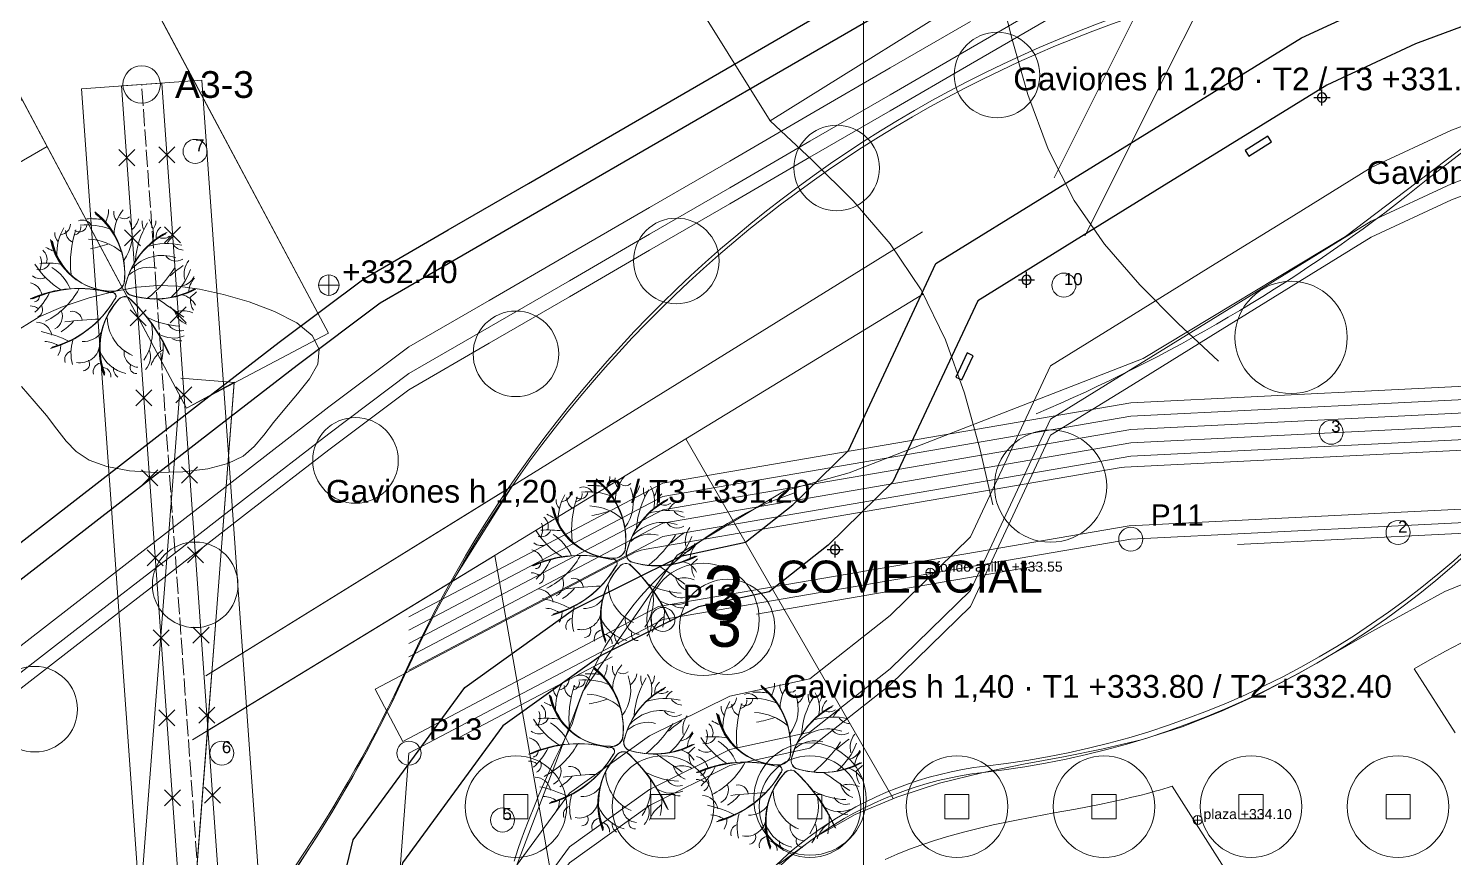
# Model space of a CAD drawing. Header units: metres. Extents: x -1097 to 1588, y -673 to 884.
# Drawn here: x 837.5 to 944.1, y 342.2 to 404.2 of the extents above; entities that cross this region are included whole.
import ezdxf

# ---------------------------------------------------------------- set-up
doc = ezdxf.new("R2010")
doc.units = ezdxf.units.M
doc.linetypes.add('DASHED', pattern=[1.524, 1.27, -0.254])
doc.layers.get('0').update_dxf_attribs({"lineweight": 0, "plot": 0})
for name, color, linetype, lineweight, plot in [('ARBOLES_PROY', 3, 'Continuous', 0, False), ('CORTE-TEXTO', 7, 'Continuous', 0, False), ('CORTES', 1, 'Continuous', 0, False), ('COTAS', 7, 'Continuous', 0, False), ('CRECIDA_Q100', 5, 'Continuous', 0, False), ('CRECIDA_Q2', 150, 'Continuous', 0, False), ('Espacios relajacion', 32, 'Continuous', 0, False), ('EXT. caminos', 252, 'Continuous', 0, False), ('EXTENSIONES', 252, 'Continuous', 0, False), ('HATCHS', 7, 'Continuous', 0, False), ('PERGOLADO', 7, 'Continuous', 0, False), ('PLAZA-DISEÑO', 6, 'Continuous', 0, False), ('Plazas de Arribo', 40, 'Continuous', 0, False), ('PROY-TEXTO', 7, 'Continuous', 0, False), ('REPLANTEO', 1, 'Continuous', 0, False), ('Solado', 7, 'Continuous', 0, False), ('SUDS-HUMEDAL', 5, 'Continuous', 0, False), ('SUDS-JARDIN_LLUVIA', 4, 'Continuous', 0, False), ('SUDS-PASARELA', 30, 'Continuous', 0, False), ('TERRAZAS-GAVIONES', 8, 'Continuous', 0, False), ('TERRENO', 188, 'Continuous', 0, False), ('TEXTO', 7, 'Continuous', 0, False), ('VEGETACION', 85, 'Continuous', 0, False), ('VISTA LEJOS', 7, 'Continuous', 0, False)]:
    doc.layers.add(name, color=color, linetype=linetype, lineweight=lineweight, plot=plot)
doc.styles.add('ARIAL', font='arial.ttf')

# ---------------------------------------------------------------- blocks, each defined once
blk = doc.blocks.new('LUMINARIA')
for points in [[(-0.6, 0), (0.6, 0)], [(0.35, 0), (0.32, 0.14), (0.23, 0.26), (0.11, 0.33), (-0.04, 0.35), (-0.18, 0.3), (-0.28, 0.21), (-0.34, 0.07), (-0.34, -0.07), (-0.28, -0.21), (-0.18, -0.3), (-0.04, -0.35), (0.11, -0.33), (0.23, -0.26), (0.32, -0.14), (0.35, 0)], [(0, -0.6), (0, 0.6)]]:
    blk.add_lwpolyline(points)
blk = doc.blocks.new('BANCO')
blk.add_lwpolyline([(-1, -0.25), (1, -0.25), (1, 0.25), (-1, 0.25), (-1, -0.25)])

msp = doc.modelspace()

# ---------------------------------------------------------------- linework, layer by layer
at = {"layer": ''}
for points in [[(826.26, 357.47), (850.26, 376.06), (856.3, 380.74), (862.63, 385.48), (868.94, 389.14), (874.94, 392.61), (904.94, 409.99), (910.94, 413.47), (928.94, 423.89), (935.23, 427.54), (941.62, 430.35), (947.7, 432.82), (953.7, 435.26), (971.7, 442.57), (977.7, 445.01), (989.7, 449.88), (995.7, 452.32), (1001.69, 454.75)], [(1002.52, 452.72), (996.53, 450.28), (990.53, 447.85), (978.53, 442.97), (972.53, 440.53), (954.53, 433.22), (948.53, 430.79), (942.48, 428.33), (936.23, 425.57), (930.05, 421.99), (912.05, 411.56), (906.05, 408.09), (876.05, 390.71), (870.05, 387.23), (863.85, 383.64), (857.64, 378.99), (851.61, 374.32), (827.61, 355.73)], [(836.29, 304.74), (842, 308.29), (847.47, 312.01), (852.7, 316.17), (856.04, 319.45), (861.82, 343.52), (870.17, 354.92), (878.32, 360.74), (886.33, 364.73), (891.19, 365.79), (894.73, 368.57), (898.88, 372.64), (905.43, 386.61), (914.22, 392.04), (920.22, 395.74), (932.77, 403.49), (939.76, 406.74)], [(947.56, 405.37), (941.3, 403.04), (934.67, 399.96), (922.32, 392.34), (916.32, 388.63), (908.55, 383.83), (902.2, 370.29), (897.37, 365.56), (892.94, 362.07), (887.66, 360.93), (880.38, 357.3), (873.02, 352.04), (865.52, 341.81), (859.66, 317.4), (855.36, 313.17), (849.85, 308.79), (844.18, 304.94), (838.37, 301.32), (832.67, 297.95)]]:
    msp.add_lwpolyline(points, dxfattribs=at)
at = {"layer": 'ARBOLES_PROY'}
for centre, radius in [((910, 400.71), 3.2), ((898, 393.76), 3.2), ((886, 386.81), 3.2), ((932, 381.09), 4.2), ((874, 379.86), 3.2), ((862, 371.89), 3.2), ((914, 369.97), 4.2), ((850, 362.59), 3.2), ((838, 353.29), 3.2), ((896, 346.57), 4.2), ((874, 346), 3.8), ((874, 346), 3.8), ((885, 346), 3.8), ((885, 346), 3.8), ((896, 346), 3.8), ((896, 346), 3.8), ((907, 346), 3.8), ((907, 346), 3.8), ((918, 346), 3.8), ((918, 346), 3.8), ((929, 346), 3.8), ((929, 346), 3.8), ((940, 346), 3.8), ((940, 346), 3.8)]:
    msp.add_circle(centre, radius, dxfattribs=at)
at = {"layer": 'CORTE-TEXTO'}
msp.add_circle((888, 360), 4.2, dxfattribs=at)
at = {"layer": 'CORTES'}
msp.add_lwpolyline([(900, 262), (900, 445)], dxfattribs=at)
at = {"layer": 'COTAS'}
for points in [[(859.24, 385), (860.76, 385)], [(860, 384.24), (860, 385.76)], [(905, 363.16), (905, 363.84)], [(905, 363.16), (905, 363.84)], [(904.66, 363.5), (905.34, 363.5)], [(904.66, 363.5), (905.34, 363.5)], [(924.66, 345), (925.34, 345)], [(924.66, 345), (925.34, 345)], [(925, 344.66), (925, 345.34)], [(925, 344.66), (925, 345.34)]]:
    msp.add_lwpolyline(points, dxfattribs=at)
for centre, radius in [((860, 385), 0.765), ((905, 363.5), 0.338), ((905, 363.5), 0.338), ((925, 345), 0.338), ((925, 345), 0.338)]:
    msp.add_circle(centre, radius, dxfattribs=at)
at = {"layer": 'CRECIDA_Q100'}
msp.add_lwpolyline([(836, 291.78), (842, 295.34), (848, 299.07), (854, 303.15), (860, 307.92), (866, 313.81), (872, 338.8), (878, 347), (884, 351.29), (890, 354.27), (896, 355.57), (902, 360.3), (908, 366.17), (914, 378.97), (920, 382.68), (926, 386.38), (932, 390.09), (938, 393.79), (944, 396.58), (950, 398.81), (956, 401.04), (962, 403.28), (968, 405.51)], dxfattribs=at)
at = {"layer": 'CRECIDA_Q2'}
msp.add_lwpolyline([(836, 357.29), (842, 361.94), (848, 366.59), (854, 371.24), (860, 375.89), (866, 380.38), (872, 383.86), (878, 387.33), (884, 390.81), (890, 394.28), (896, 397.76), (902, 401.24), (908, 404.71)], dxfattribs=at)
at = {"layer": 'Espacios relajacion'}
for points in [[(902.23, 346.62), (886.72, 373.5)], [(882.61, 307.07), (872.43, 364.79)]]:
    msp.add_lwpolyline(points, dxfattribs=at)
msp.add_lwpolyline([(872.43, 364.79), (850.92, 351.67), (849.28, 330.38), (857.15, 330.86), (859.91, 300.99), (859.76, 300.98), (859.83, 300.21), (882.61, 307.07)], close=True, dxfattribs=at)
at = {"layer": 'EXT. caminos'}
msp.add_lwpolyline([(757.71, 348.47), (838.93, 395.36)], dxfattribs=at)
at = {"layer": 'EXTENSIONES', "color": 253}
msp.add_lwpolyline([(893.03, 397.29), (910, 407.88), (883.53, 450.3), (866.56, 439.71)], close=True, dxfattribs=at)
at = {"layer": 'EXTENSIONES'}
for points in [[(866.56, 439.71), (893.03, 397.29), (910, 407.88), (883.53, 450.3)], [(821.12, 428.76), (831.74, 434.35), (859.97, 381.4), (849.35, 375.81)]]:
    msp.add_lwpolyline(points, close=True, dxfattribs=at)
for points in [[(910, 407.88), (911.08, 403.53), (912.31, 399.26), (913.82, 395.16), (915.77, 391.33), (918.04, 388.07), (920.67, 385.03), (923.56, 382.14), (926.56, 379.31)], [(893.03, 397.29), (896.2, 394.33), (899.24, 391.29), (901.99, 388.08), (904.33, 384.64), (906.15, 380.9), (907.57, 376.92), (908.7, 372.79), (909.69, 368.57)], [(893.68, 341.69), (896.44, 343.75), (899.39, 345.41), (902.49, 346.72), (905.7, 347.75), (908.97, 348.56), (911.97, 349.17), (914.96, 349.72), (917.94, 350.32), (920.87, 351.03), (923.86, 351.98), (926.8, 353.13), (929.7, 354.47), (932.59, 355.97), (938.03, 359.09), (943.51, 362.1), (949.05, 364.35)]]:
    msp.add_lwpolyline(points, dxfattribs=at)
at = {"layer": 'HATCHS', "color": 251}
for points in [[(838.14, 422.35), (827.27, 417.22), (849.35, 375.81), (859.97, 381.4)], [(852.92, 377.7), (849.35, 375.81), (848.84, 376.77), (845.2, 329.82), (849.18, 330.37), (849.29, 330.49)], [(869.25, 362.85), (873.71, 369.96), (851.24, 356.05), (850.9, 351.66)]]:
    msp.add_lwpolyline(points, close=True, dxfattribs=at)
at = {"layer": 'HATCHS'}
for points in [[(914.26, 393.01), (927.67, 419.81)], [(916.57, 388.69), (931.25, 418.02)], [(850.8, 355.78), (904.43, 388.98)], [(849.81, 351), (904.5, 384.34)], [(848.84, 376.78), (849.35, 375.81), (852.93, 377.73), (849.28, 330.38), (845.2, 329.82), (848.84, 376.78)], [(848.93, 378.04), (852.97, 377.72)]]:
    msp.add_lwpolyline(points, dxfattribs=at)
at = {"layer": 'PERGOLADO'}
for points in [[(936.08, 388.63), (948.15, 397.78)], [(920.94, 379.5), (936.08, 388.63)], [(898.93, 370.97), (920.94, 379.5)], [(894.1, 369.62), (898.93, 370.97)], [(886.06, 364.8), (894.1, 369.62)], [(879.01, 354.62), (886.06, 364.8)], [(873.22, 339.4), (879.01, 354.62)]]:
    msp.add_lwpolyline(points, dxfattribs=at)
at = {"layer": 'PLAZA-DISEÑO'}
for points in [[(866, 360.2), (885, 370.2), (920, 376.2), (960, 378.2), (992, 370.2)], [(866, 360.2), (885, 370.2), (920, 376.2), (960, 378.2), (992, 370.2)], [(866, 359.2), (885, 369.2), (920, 375.2), (960, 377.2), (992, 369.2)], [(866, 359.2), (885, 369.2), (920, 375.2), (960, 377.2), (992, 369.2)], [(866, 358.2), (885, 368.2), (920, 374.2), (960, 376.2), (992, 368.2)], [(866, 358.2), (885, 368.2), (920, 374.2), (960, 376.2), (992, 368.2)], [(866, 357.2), (885, 367.2), (920, 373.2), (960, 375.2), (992, 367.2)], [(866, 357.2), (885, 367.2), (920, 373.2), (960, 375.2), (992, 367.2)], [(866, 356.2), (885, 366.2), (920, 372.2), (960, 374.2), (992, 366.2)], [(866, 356.2), (885, 366.2), (920, 372.2), (960, 374.2), (992, 366.2)], [(928, 365.6), (952, 366.8)], [(928, 365.6), (952, 366.8)], [(892, 360.4), (913, 364)], [(892, 360.4), (913, 364)], [(869.8, 351.2), (881.2, 357.2)], [(869.8, 351.2), (881.2, 357.2)]]:
    msp.add_lwpolyline(points, dxfattribs=at)
for points in [[(862, 297), (905, 313), (922, 322), (933, 333), (950, 338), (970, 336), (985, 330), (995, 342), (992, 360), (960, 368), (920, 366), (885, 360), (866, 350)], [(862, 297), (905, 313), (922, 322), (933, 333), (950, 338), (970, 336), (985, 330), (995, 342), (992, 360), (960, 368), (920, 366), (885, 360), (866, 350)], [(873.1, 345.1), (874.9, 345.1), (874.9, 346.9), (873.1, 346.9)], [(873.1, 345.1), (874.9, 345.1), (874.9, 346.9), (873.1, 346.9)], [(884.1, 345.1), (885.9, 345.1), (885.9, 346.9), (884.1, 346.9)], [(884.1, 345.1), (885.9, 345.1), (885.9, 346.9), (884.1, 346.9)], [(895.1, 345.1), (896.9, 345.1), (896.9, 346.9), (895.1, 346.9)], [(895.1, 345.1), (896.9, 345.1), (896.9, 346.9), (895.1, 346.9)], [(906.1, 345.1), (907.9, 345.1), (907.9, 346.9), (906.1, 346.9)], [(906.1, 345.1), (907.9, 345.1), (907.9, 346.9), (906.1, 346.9)], [(917.1, 345.1), (918.9, 345.1), (918.9, 346.9), (917.1, 346.9)], [(917.1, 345.1), (918.9, 345.1), (918.9, 346.9), (917.1, 346.9)], [(928.1, 345.1), (929.9, 345.1), (929.9, 346.9), (928.1, 346.9)], [(928.1, 345.1), (929.9, 345.1), (929.9, 346.9), (928.1, 346.9)], [(939.1, 345.1), (940.9, 345.1), (940.9, 346.9), (939.1, 346.9)], [(939.1, 345.1), (940.9, 345.1), (940.9, 346.9), (939.1, 346.9)]]:
    msp.add_lwpolyline(points, close=True, dxfattribs=at)
for centre in [(850, 395), (850, 395), (915, 385), (915, 385), (935, 374), (935, 374), (940, 366.5), (940, 366.5), (852, 350), (852, 350), (873, 345), (873, 345)]:
    msp.add_circle(centre, 0.9, dxfattribs=at)
at = {"layer": 'Plazas de Arribo'}
for points in [[(944.27, 351.52), (941.21, 356.31), (942.39, 356.98), (943.56, 357.62), (944.71, 358.22)], [(901.64, 342.04), (902.53, 342.44), (903.44, 342.81), (904.37, 343.15), (905.32, 343.47), (906.39, 343.79), (907.48, 344.09), (908.58, 344.37), (909.71, 344.63), (911.2, 344.94), (912.73, 345.24), (914.28, 345.53), (915.87, 345.82), (916.77, 345.99), (917.67, 346.17), (918.59, 346.36), (919.51, 346.57), (920.09, 346.7), (920.67, 346.84), (921.25, 346.99), (921.84, 347.15), (922.16, 347.24), (922.47, 347.33), (922.79, 347.42), (923.1, 347.52), (926.47, 342.24), (929.83, 336.96)]]:
    msp.add_lwpolyline(points, dxfattribs=at)
at = {"layer": 'PROY-TEXTO'}
msp.add_circle((888, 360), 4.2, dxfattribs=at)
at = {"layer": 'REPLANTEO', "linetype": 'DASHED'}
for points in [[(900, 262), (900, 445)], [(855, 290), (851, 330), (846, 400)]]:
    msp.add_lwpolyline(points, dxfattribs=at)
at = {"layer": 'REPLANTEO'}
for points in [[(844.29, 393.93), (845.49, 395.13)], [(844.29, 395.13), (845.49, 393.93)], [(847.28, 394.14), (848.48, 395.34)], [(847.28, 395.34), (848.48, 394.14)], [(847.71, 388.16), (848.91, 389.36)], [(847.71, 389.36), (848.91, 388.16)], [(844.71, 387.94), (845.91, 389.14)], [(844.71, 389.14), (845.91, 387.94)], [(845.14, 381.96), (846.34, 383.16)], [(845.14, 383.16), (846.34, 381.96)], [(848.13, 382.17), (849.33, 383.37)], [(848.13, 383.37), (849.33, 382.17)], [(845.57, 375.97), (846.77, 377.17)], [(845.57, 377.17), (846.77, 375.97)], [(848.56, 376.19), (849.76, 377.39)], [(848.56, 377.39), (849.76, 376.19)], [(846, 369.99), (847.2, 371.19)], [(846, 371.19), (847.2, 369.99)], [(848.99, 370.2), (850.19, 371.4)], [(848.99, 371.4), (850.19, 370.2)], [(862, 297), (905, 313), (922, 322), (933, 333), (950, 338), (970, 336), (985, 330), (995, 342), (992, 360), (960, 368), (920, 366), (885, 360), (866, 350), (862, 297)], [(846.42, 364.01), (847.62, 365.21)], [(846.42, 365.21), (847.62, 364.01)], [(849.42, 364.22), (850.62, 365.42)], [(849.42, 365.42), (850.62, 364.22)], [(849.84, 358.23), (851.04, 359.43)], [(849.84, 359.43), (851.04, 358.23)], [(846.85, 358.02), (848.05, 359.22)], [(846.85, 359.22), (848.05, 358.02)], [(847.28, 352.04), (848.48, 353.24)], [(847.28, 353.24), (848.48, 352.04)], [(850.27, 352.25), (851.47, 353.45)], [(850.27, 353.45), (851.47, 352.25)], [(847.71, 346.05), (848.91, 347.25)], [(847.71, 347.25), (848.91, 346.05)], [(850.7, 346.26), (851.9, 347.46)], [(850.7, 347.46), (851.9, 346.26)]]:
    msp.add_lwpolyline(points, dxfattribs=at)
for centre, radius in [((846, 400), 1.4), ((920, 366), 0.9), ((885, 360), 0.9), ((866, 350), 0.9)]:
    msp.add_circle(centre, radius, dxfattribs=at)
at = {"layer": 'Solado'}
msp.add_lwpolyline([(838.93, 395.36), (837.05, 398.89), (756.14, 352.17), (757.71, 348.47)], close=True, dxfattribs=at)
at = {"layer": 'SUDS-HUMEDAL'}
msp.add_lwpolyline([(837, 377.42), (837.95, 376.31), (838.87, 375.24), (839.66, 374.24), (840.36, 373.34), (841.1, 372.56), (842.07, 371.92), (843.4, 371.44), (845.1, 371.12), (847.06, 370.99), (849.08, 371.03), (850.94, 371.26), (852.46, 371.66), (853.6, 372.22), (854.43, 372.93), (855.13, 373.78), (855.86, 374.73), (856.72, 375.76), (857.67, 376.86), (858.57, 377.98), (858.57, 377.98), (859.19, 379.1), (859.29, 380.2), (858.76, 381.23), (857.6, 382.19), (855.95, 383.03), (854.05, 383.74), (852.12, 384.3), (850.33, 384.7), (848.71, 384.93), (847.2, 384.97), (845.64, 384.84), (843.94, 384.53), (842.07, 384.04), (840.13, 383.4), (838.32, 382.62), (836.89, 381.72)], dxfattribs=at)
at = {"layer": 'SUDS-JARDIN_LLUVIA'}
for points in [[(846.52, 329.62), (841.51, 399.68), (850.49, 400.32), (855.48, 330.38), (859.48, 290.45), (850.52, 289.55), (846.52, 329.62)], [(846.52, 329.62), (841.51, 399.68), (850.49, 400.32), (855.48, 330.38), (859.48, 290.45), (850.52, 289.55), (846.52, 329.62)], [(882.93, 365.02), (883.14, 365.11), (883.36, 365.19), (883.59, 365.24), (919.28, 371.35), (919.54, 371.38), (960.21, 373.42), (960.42, 373.42), (960.64, 373.4), (960.85, 373.35), (993.31, 365.24), (992.24, 360.97), (960.1, 369.01), (919.89, 367), (884.67, 360.96), (865.53, 350.88), (863.48, 354.78), (882.93, 365.02)], [(882.93, 365.02), (883.14, 365.11), (883.36, 365.19), (883.59, 365.24), (919.28, 371.35), (919.54, 371.38), (960.21, 373.42), (960.42, 373.42), (960.64, 373.4), (960.85, 373.35), (993.31, 365.24), (992.24, 360.97), (960.1, 369.01), (919.89, 367), (884.67, 360.96), (865.53, 350.88), (863.48, 354.78), (882.93, 365.02)]]:
    msp.add_lwpolyline(points, close=True, dxfattribs=at)
at = {"layer": 'SUDS-PASARELA'}
msp.add_lwpolyline([(849.51, 329.87), (844.5, 399.89), (847.5, 400.11), (852.49, 330.13), (856.49, 290.15), (853.51, 289.85), (849.51, 329.87)], close=True, dxfattribs=at)
at = {"layer": 'TERRAZAS-GAVIONES'}
for points in [[(836, 355.29), (842, 359.94), (848, 364.59), (854, 369.24), (860, 373.89), (866, 378.38), (872, 381.86), (878, 385.33), (884, 388.81), (890, 392.28), (896, 395.76), (902, 399.24), (908, 402.71), (914, 406.19)], [(836, 355.29), (842, 359.94), (848, 364.59), (854, 369.24), (860, 373.89), (866, 378.38), (872, 381.86), (878, 385.33), (884, 388.81), (890, 392.28), (896, 395.76), (902, 399.24), (908, 402.71), (914, 406.19)], [(914, 406.19), (908, 402.71), (902, 399.24), (896, 395.76), (890, 392.28), (884, 388.81), (878, 385.33), (872, 381.86), (866, 378.38), (860, 373.89), (854, 369.24), (848, 364.59), (842, 359.94), (836, 355.29)], [(836, 355.29), (842, 359.94), (848, 364.59), (854, 369.24), (860, 373.89), (866, 378.38), (872, 381.86), (878, 385.33), (884, 388.81), (890, 392.28), (896, 395.76), (902, 399.24), (908, 402.71), (914, 406.19)], [(836, 354.09), (842, 358.74), (848, 363.39), (854, 368.04), (860, 372.69), (866, 377.18), (872, 380.66), (878, 384.13), (884, 387.61), (890, 391.08), (896, 394.56), (902, 398.04), (908, 401.51), (914, 404.99)], [(836, 357.29), (842, 361.94), (848, 366.59), (854, 371.24), (860, 375.89), (866, 380.38), (872, 383.86), (878, 387.33), (884, 390.81), (890, 394.28), (896, 397.76), (902, 401.24), (908, 404.71)], [(836, 287.78), (842, 291.34), (848, 295.07), (854, 299.15), (860, 303.92), (866, 309.81), (872, 334.8), (878, 343), (884, 347.29), (890, 350.27), (896, 351.57), (902, 356.3), (908, 362.17), (914, 374.97), (920, 378.68), (926, 382.38), (932, 386.09), (938, 389.79), (944, 392.58), (950, 394.81)], [(836, 287.78), (842, 291.34), (848, 295.07), (854, 299.15), (860, 303.92), (866, 309.81), (872, 334.8), (878, 343), (884, 347.29), (890, 350.27), (896, 351.57), (902, 356.3), (908, 362.17), (914, 374.97), (920, 378.68), (926, 382.38), (932, 386.09), (938, 389.79), (944, 392.58), (950, 394.81)], [(950, 394.81), (944, 392.58), (938, 389.79), (932, 386.09), (926, 382.38), (920, 378.68), (914, 374.97), (908, 362.17), (902, 356.3), (896, 351.57), (890, 350.27), (884, 347.29), (878, 343), (872, 334.8), (866, 309.81), (860, 303.92), (854, 299.15), (848, 295.07), (842, 291.34), (836, 287.78)], [(836, 287.78), (842, 291.34), (848, 295.07), (854, 299.15), (860, 303.92), (866, 309.81), (872, 334.8), (878, 343), (884, 347.29), (890, 350.27), (896, 351.57), (902, 356.3), (908, 362.17), (914, 374.97), (920, 378.68), (926, 382.38), (932, 386.09), (938, 389.79), (944, 392.58), (950, 394.81)], [(836, 286.58), (842, 290.14), (848, 293.87), (854, 297.95), (860, 302.72), (866, 308.61), (872, 333.6), (878, 341.8), (884, 346.09), (890, 349.07), (896, 350.37), (902, 355.1), (908, 360.97), (914, 373.77), (920, 377.48), (926, 381.18), (932, 384.89), (938, 388.59), (944, 391.38), (950, 393.61)]]:
    msp.add_lwpolyline(points, dxfattribs=at)
at = {"layer": 'TERRENO'}
for points in [[(819.42, 306.08, 0.154146), (865.2, 354.78, -0.264746), (939.19, 409.4, 0.126184), (1009.14, 440.83, 0.023351), (1019.7, 446.19, -0.201499), (1077.44, 445.72, 0.274025), (1160, 467.77, -0.097633), (1218.3, 522.43, -0.025758), (1250.44, 542.74, -0.121791), (1294.23, 555.82, 0.223923), (1324.52, 579.81, -0.189715), (1348.57, 596.17, 0.18602), (1376.09, 613.18, -0.224698), (1469.12, 654.69, 0.185508), (1499.57, 666.61, -0.210652), (1535.21, 677.62)], [(1382.23, 608.66, -0.123504), (1354.26, 590.57, 0.131502), (1323.12, 568.14, -0.188932), (1285.87, 542.04, 0.140743), (1182.73, 483.93, -0.023934), (1147.6, 451.62, -0.172337), (1062.84, 434.74, 0.171156), (940.6, 391.64, -0.066047), (912.92, 375.38, -0.066047)], [(887.75, 333.51, -0.255092), (908.97, 348.56, 0.197037), (951.62, 371.79, -0.138451)], [(894.84, 369.46, 0.24671), (878.2, 352.18), (877.91, 351.59), (877.33, 350.41), (876.95, 349.61), (876.39, 348.41), (876.08, 347.72), (875.72, 346.89), (875.43, 346.18), (874.91, 344.88), (874.65, 344.2), (874.37, 343.45), (874.18, 342.88), (873.88, 341.93)]]:
    msp.add_lwpolyline(points, format="xyb", dxfattribs=at)
at = {"layer": 'TEXTO'}
msp.add_circle((889.81, 359.44), 3.56, dxfattribs=at)
at = {"layer": 'VEGETACION'}
for centre, radius, start, end in [((838.88, 385.88), 5.86, -7.0126, 51.7609), ((838.93, 385.87), 5.8, -7.0126, 51.7609), ((838.99, 385.85), 5.74, -7.0126, 51.7609), ((839.05, 385.84), 5.69, -7.0126, 51.7609), ((841.66, 390.65), 1.87, -30.3109, -0.1369), ((844.75, 390.39), 0.839, 169.6778, -136.2887), ((846.93, 388.72), 3, 140.203, 178.1947), ((843.5, 387.36), 3.84, 149.9473, -176.8254), ((839.81, 389.63), 0.878, -80.5732, -5.4598), ((841.34, 389.52), 0.548, -126.8376, -2.2225), ((840.89, 389.31), 0.561, -77.8599, 7.8919), ((841.56, 389.09), 0.775, 26.989, 112.3536), ((841.88, 384.76), 4.75, 68.3223, 95.6759), ((842.18, 383.4), 6.57, 82.3394, 92.5468), ((844.7, 390.54), 0.58, -125.0679, -46.7585), ((842.16, 388.72), 3.13, -37.04, 20.2784), ((844.4, 390.22), 1.38, -52.2138, -10.7459), ((851.77, 386.37), 6.26, 148.3668, 175.7309), ((847.39, 389.68), 1.35, 174.4694, -156.1224), ((844.7, 388.77), 2.18, -14.1206, 31.5271), ((846.03, 389.82), 1.04, -37.8757, -0.6938), ((848.02, 388.62), 0.93, 129.1335, -169.7906), ((843.83, 389.27), 4.73, -169.3991, -90.6111), ((843.84, 389.22), 4.68, -169.3991, -90.6111), ((843.85, 389.17), 4.64, -169.3991, -90.6111), ((843.85, 389.12), 4.59, -169.3991, -90.6111), ((840.36, 388.86), 0.855, 175.5863, -134.2924), ((841.25, 389.06), 0.939, 178.8709, -119.6274), ((848.53, 386.63), 7.86, 161.4244, -173.9045), ((841.84, 384.36), 4.09, 49.1819, 87.2866), ((839.99, 398.84), 11.33, -78.8812, -71.6233), ((850.54, 383.63), 5.91, 117.2325, 165.0827), ((850.48, 383.64), 5.85, 117.2325, 165.0827), ((850.66, 383.61), 6.03, 117.2325, 165.0827), ((850.6, 383.62), 5.97, 117.2325, 165.0827), ((847.9, 383.11), 5, 77.262, 107.3482), ((847.61, 389.31), 0.81, -119.4079, -53.7772), ((849.03, 387.64), 1.21, 122.4262, 158.3906), ((837.25, 386.69), 1.25, -25.4563, 21.2377), ((837.99, 386.91), 0.931, -14.6065, 49.1598), ((836.33, 382.31), 6.05, 60.2465, 65.6779), ((847.54, 384.1), 3.12, 70.8016, 137.4059), ((848.57, 387.71), 0.922, -146.5166, -56.5593), ((849.23, 388.74), 1.13, -141.3142, -95.8118), ((843.13, 389.77), 6.03, -148.0271, -121.8354), ((838.35, 386.96), 0.827, -103.4701, -23.891), ((838.95, 379.3), 7.35, 81.8669, 94.4128), ((837.39, 383.28), 3.58, 23.3346, 57.9119), ((846.55, 384.15), 2.19, 74.3184, 131.5501), ((840.47, 391.38), 9.48, -50.9616, -32.7007), ((857.57, 374.8), 14.41, 125.9438, 130.9474), ((844.88, 387.99), 5.12, -49.014, -20.954), ((850.87, 385.82), 1.69, 143.1596, -166.5877), ((837.41, 384.05), 1.15, 14.1637, 76.1762), ((838.4, 386.36), 0.88, -130.2988, -61.7859), ((843.83, 385.45), 0.907, -93.1322, -17.9739), ((843.84, 385.44), 0.898, -93.1322, -17.9739), ((843.85, 385.43), 0.889, -93.1322, -17.9739), ((843.85, 385.42), 0.88, -93.1322, -17.9739), ((845.43, 384.85), 0.667, 153.4198, -121.2712), ((845.42, 384.85), 0.66, 153.4198, -121.2712), ((845.45, 384.86), 0.681, 153.4198, -121.2712), ((845.44, 384.86), 0.674, 153.4198, -121.2712), ((848.87, 386.07), 1.13, -79.471, -22.6738), ((851.34, 384.34), 1.83, 139.4516, 176.9574), ((841.3, 375.87), 8.88, 74.7272, 114.2407), ((841.33, 375.95), 8.79, 74.7272, 114.2407), ((841.36, 376.04), 8.7, 74.7272, 114.2407), ((841.39, 376.13), 8.61, 74.7272, 114.2407), ((837.96, 384.15), 0.39, -87.4794, 11.746), ((834.82, 386.51), 4.76, -47.9098, -25.8136), ((836.16, 387.53), 5.87, -63.0744, -28.8672), ((837.11, 387.94), 7.95, -74.8679, -30.4024), ((837.18, 387.9), 7.87, -74.8679, -30.4024), ((837.26, 387.87), 7.79, -74.8679, -30.4024), ((837.33, 387.83), 7.71, -74.8679, -30.4024), ((848.34, 380.21), 5.51, 138.4124, -158.9788), ((848.3, 380.25), 5.45, 138.4124, -158.9788), ((848.26, 380.29), 5.4, 138.4124, -158.9788), ((848.23, 380.33), 5.34, 138.4124, -158.9788), ((843.77, 384.15), 0.308, -49.8029, 114.2093), ((843.76, 384.15), 0.311, -49.8029, 114.2093), ((843.78, 384.16), 0.305, -49.8029, 114.2093), ((843.79, 384.16), 0.302, -49.8029, 114.2093), ((844.74, 383.5), 0.634, 64.1571, 144.9717), ((844.74, 383.49), 0.64, 64.1571, 144.9717), ((844.74, 383.52), 0.621, 64.1571, 144.9717), ((844.74, 383.51), 0.627, 64.1571, 144.9717), ((836.54, 374.87), 12.51, 23.8645, 47.4059), ((836.46, 374.77), 12.64, 23.8645, 47.4059), ((836.38, 374.67), 12.77, 23.8645, 47.4059), ((836.29, 374.58), 12.9, 23.8645, 47.4059), ((847.01, 390.18), 6.2, -108.1317, -62.2585), ((847.03, 390.23), 6.26, -108.1317, -62.2585), ((847.06, 390.29), 6.33, -108.1317, -62.2585), ((847.08, 390.35), 6.39, -108.1317, -62.2585), ((812.83, 332.86), 61.59, 53.8701, 56.0677), ((848.68, 382.81), 1.51, 26.9787, 76.13), ((857.14, 376.31), 10.79, 130.7293, 134.4144), ((850.96, 383.86), 1.31, 175.4194, -146.0112), ((837.66, 382.45), 0.997, 52.2518, 90.5793), ((837.98, 383.17), 0.61, -65.7095, 27.1401), ((839, 382.66), 1.07, -61.5198, 22.9503), ((840.78, 382.26), 0.78, 6.6356, 100.1339), ((849.8, 383.39), 1.37, -169.0993, -108.5458), ((849.09, 381.3), 1.78, 65.2459, 104.8545), ((838.09, 381.02), 1.22, 10.8837, 88.4892), ((838.01, 384.74), 3.78, -58.5365, -40.244), ((843.82, 353.89), 28.58, 91.8959, 97.1824), ((846.57, 382.63), 3.15, -178.6401, -113.41), ((843.08, 381.47), 3.72, -34.2307, 10.3731), ((849.08, 387.6), 5.67, -117.2715, -92.2861), ((848.87, 382.63), 1.05, -148.9222, -74.8688), ((836.77, 373.3), 8.4, 63.1155, 78.2042), ((838.74, 379.05), 1.74, 55.0521, 89.7129), ((843.91, 379.92), 3.2, 162.2918, -164.5827), ((841.4, 380.66), 1.47, -101.2643, -1.1503), ((841.64, 382.43), 1.65, -93.0608, -33.7955), ((848.37, 383.13), 2.09, -122.2591, -66.9897), ((841.65, 380.55), 5.97, -11.3278, 2.7521), ((848.88, 381.91), 1.08, -121.9118, -83.5178), ((838.64, 380.47), 1.31, -33.6652, 0.2761), ((840.9, 379.43), 0.66, 109.7766, -161.1616), ((845.51, 381.16), 2.86, -157.3326, -104.242), ((845.8, 379.97), 1.12, 172.8016, -94.3436), ((845.24, 379.65), 1.42, -42.0554, 18.6273), ((848.92, 378.23), 2.35, 124.7312, 160.552), ((841.59, 379.11), 0.513, -86.0663, 31.7343), ((843.05, 378.51), 0.675, 102.0332, -164.9929), ((843.01, 378.16), 0.696, -2.8136, 89.859), ((844.71, 378.78), 0.818, 174.9157, -126.473), ((845.59, 378.84), 0.456, 157.6352, -83.3031), ((879.67, 363.44), 6.57, 82.3394, 92.5468), ((876.37, 365.92), 5.86, -7.0126, 51.7609), ((876.43, 365.91), 5.8, -7.0126, 51.7609), ((876.48, 365.89), 5.74, -7.0126, 51.7609), ((876.54, 365.88), 5.69, -7.0126, 51.7609), ((879.15, 370.69), 1.87, -30.3109, -0.1369), ((882.25, 370.43), 0.839, 169.6778, -136.2887), ((884.42, 368.76), 3, 140.203, 178.1947), ((882.19, 370.58), 0.58, -125.0679, -46.7585), ((881.89, 370.26), 1.38, -52.2138, -10.7459), ((877.86, 368.9), 0.855, 175.5863, -134.2924), ((880.99, 367.4), 3.84, 149.9473, -176.8254), ((877.3, 369.67), 0.878, -80.5732, -5.4598), ((878.75, 369.1), 0.939, 178.8709, -119.6274), ((886.03, 366.67), 7.86, 161.4244, -173.9045), ((878.83, 369.56), 0.548, -126.8376, -2.2225), ((878.39, 369.35), 0.561, -77.8599, 7.8919), ((879.05, 369.13), 0.775, 26.989, 112.3536), ((879.38, 364.8), 4.75, 68.3223, 95.6759), ((879.65, 368.76), 3.13, -37.04, 20.2784), ((888.1, 363.66), 5.97, 117.2325, 165.0827), ((888.04, 363.67), 5.91, 117.2325, 165.0827), ((888.16, 363.66), 6.03, 117.2325, 165.0827), ((889.27, 366.41), 6.26, 148.3668, 175.7309), ((884.89, 369.72), 1.35, 174.4694, -156.1224), ((882.2, 368.82), 2.18, -14.1206, 31.5271), ((883.52, 369.86), 1.04, -37.8757, -0.6938), ((885.51, 368.66), 0.93, 129.1335, -169.7906), ((873.82, 362.35), 6.05, 60.2465, 65.6779), ((881.33, 369.31), 4.73, -169.3991, -90.6111), ((881.33, 369.26), 4.68, -169.3991, -90.6111), ((881.34, 369.21), 4.64, -169.3991, -90.6111), ((881.35, 369.17), 4.59, -169.3991, -90.6111), ((879.33, 364.4), 4.09, 49.1819, 87.2866), ((877.49, 378.88), 11.33, -78.8812, -71.6233), ((887.98, 363.68), 5.85, 117.2325, 165.0827), ((885.4, 363.15), 5, 77.262, 107.3482), ((885.11, 369.35), 0.81, -119.4079, -53.7772), ((886.52, 367.68), 1.21, 122.4262, 158.3906), ((886.72, 368.78), 1.13, -141.3142, -95.8118), ((874.75, 366.74), 1.25, -25.4563, 21.2377), ((875.49, 366.95), 0.931, -14.6065, 49.1598), ((885.03, 364.14), 3.12, 70.8016, 137.4059), ((886.06, 367.75), 0.922, -146.5166, -56.5593), ((888.36, 365.86), 1.69, 143.1596, -166.5877), ((875.9, 366.4), 0.88, -130.2988, -61.7859), ((880.63, 369.81), 6.03, -148.0271, -121.8354), ((875.85, 367), 0.827, -103.4701, -23.891), ((876.44, 359.34), 7.35, 81.8669, 94.4128), ((874.88, 363.32), 3.58, 23.3346, 57.9119), ((884.04, 364.19), 2.19, 74.3184, 131.5501), ((877.97, 371.43), 9.48, -50.9616, -32.7007), ((895.07, 354.84), 14.41, 125.9438, 130.9474), ((882.37, 368.03), 5.12, -49.014, -20.954), ((878.79, 355.91), 8.88, 74.7272, 114.2407), ((874.91, 364.09), 1.15, 14.1637, 76.1762), ((878.82, 356), 8.79, 74.7272, 114.2407), ((878.86, 356.08), 8.7, 74.7272, 114.2407), ((878.89, 356.17), 8.61, 74.7272, 114.2407), ((873.66, 367.57), 5.87, -63.0744, -28.8672), ((881.33, 365.49), 0.907, -93.1322, -17.9739), ((881.33, 365.48), 0.898, -93.1322, -17.9739), ((881.34, 365.47), 0.889, -93.1322, -17.9739), ((881.35, 365.46), 0.88, -93.1322, -17.9739), ((882.94, 364.9), 0.681, 153.4198, -121.2712), ((882.94, 364.9), 0.674, 153.4198, -121.2712), ((882.92, 364.89), 0.66, 153.4198, -121.2712), ((882.93, 364.89), 0.667, 153.4198, -121.2712), ((884.5, 370.22), 6.2, -108.1317, -62.2585), ((884.53, 370.28), 6.26, -108.1317, -62.2585), ((884.55, 370.33), 6.33, -108.1317, -62.2585), ((884.58, 370.39), 6.39, -108.1317, -62.2585), ((886.36, 366.11), 1.13, -79.471, -22.6738), ((888.84, 364.38), 1.83, 139.4516, 176.9574), ((875.46, 364.19), 0.39, -87.4794, 11.746), ((872.32, 366.55), 4.76, -47.9098, -25.8136), ((874.6, 367.98), 7.95, -74.8679, -30.4024), ((874.68, 367.94), 7.87, -74.8679, -30.4024), ((874.75, 367.91), 7.79, -74.8679, -30.4024), ((874.83, 367.87), 7.71, -74.8679, -30.4024), ((885.84, 360.25), 5.51, 138.4124, -158.9788), ((885.8, 360.29), 5.45, 138.4124, -158.9788), ((885.76, 360.33), 5.4, 138.4124, -158.9788), ((885.72, 360.37), 5.34, 138.4124, -158.9788), ((881.26, 364.19), 0.311, -49.8029, 114.2093), ((881.27, 364.2), 0.308, -49.8029, 114.2093), ((881.27, 364.2), 0.305, -49.8029, 114.2093), ((881.28, 364.2), 0.302, -49.8029, 114.2093), ((882.23, 363.56), 0.621, 64.1571, 144.9717), ((882.23, 363.55), 0.627, 64.1571, 144.9717), ((882.24, 363.55), 0.634, 64.1571, 144.9717), ((882.24, 363.54), 0.64, 64.1571, 144.9717), ((874.04, 354.91), 12.51, 23.8645, 47.4059), ((873.95, 354.81), 12.64, 23.8645, 47.4059), ((873.87, 354.72), 12.77, 23.8645, 47.4059), ((873.79, 354.62), 12.9, 23.8645, 47.4059), ((850.33, 312.9), 61.59, 53.8701, 56.0677), ((886.17, 362.85), 1.51, 26.9787, 76.13), ((894.63, 356.35), 10.79, 130.7293, 134.4144), ((888.46, 363.9), 1.31, 175.4194, -146.0112), ((875.16, 362.49), 0.997, 52.2518, 90.5793), ((875.48, 363.21), 0.61, -65.7095, 27.1401), ((876.5, 362.7), 1.07, -61.5198, 22.9503), ((881.31, 333.93), 28.58, 91.8959, 97.1824), ((878.28, 362.3), 0.78, 6.6356, 100.1339), ((884.06, 362.67), 3.15, -178.6401, -113.41), ((886.58, 367.64), 5.67, -117.2715, -92.2861), ((887.3, 363.43), 1.37, -169.0993, -108.5458), ((886.59, 361.34), 1.78, 65.2459, 104.8545), ((875.59, 361.06), 1.22, 10.8837, 88.4892), ((874.27, 353.34), 8.4, 63.1155, 78.2042), ((875.51, 364.78), 3.78, -58.5365, -40.244), ((879.14, 362.47), 1.65, -93.0608, -33.7955), ((880.57, 361.51), 3.72, -34.2307, 10.3731), ((886.37, 362.67), 1.05, -148.9222, -74.8688), ((876.23, 359.09), 1.74, 55.0521, 89.7129), ((876.14, 360.51), 1.31, -33.6652, 0.2761), ((881.41, 359.96), 3.2, 162.2918, -164.5827), ((878.9, 360.7), 1.47, -101.2643, -1.1503), ((885.86, 363.17), 2.09, -122.2591, -66.9897), ((879.14, 360.59), 5.97, -11.3278, 2.7521), ((886.37, 361.95), 1.08, -121.9118, -83.5178), ((878.4, 359.47), 0.66, 109.7766, -161.1616), ((879.09, 359.15), 0.513, -86.0663, 31.7343), ((883, 361.2), 2.86, -157.3326, -104.242), ((883.3, 360.01), 1.12, 172.8016, -94.3436), ((882.74, 359.69), 1.42, -42.0554, 18.6273), ((886.41, 358.27), 2.35, 124.7312, 160.552), ((880.54, 358.55), 0.675, 102.0332, -164.9929), ((880.51, 358.2), 0.696, -2.8136, 89.859), ((882.2, 358.82), 0.818, 174.9157, -126.473), ((883.09, 358.88), 0.456, 157.6352, -83.3031), ((876.18, 351.85), 5.86, -7.0126, 51.7609), ((876.24, 351.83), 5.8, -7.0126, 51.7609), ((876.29, 351.82), 5.74, -7.0126, 51.7609), ((876.35, 351.8), 5.69, -7.0126, 51.7609), ((878.96, 356.61), 1.87, -30.3109, -0.1369), ((882.06, 356.35), 0.839, 169.6778, -136.2887), ((884.23, 354.69), 3, 140.203, 178.1947), ((880.8, 353.33), 3.84, 149.9473, -176.8254), ((877.11, 355.6), 0.878, -80.5732, -5.4598), ((878.56, 355.03), 0.939, 178.8709, -119.6274), ((885.83, 352.59), 7.86, 161.4244, -173.9045), ((878.64, 355.48), 0.548, -126.8376, -2.2225), ((878.19, 355.28), 0.561, -77.8599, 7.8919), ((878.86, 355.06), 0.775, 26.989, 112.3536), ((879.18, 350.73), 4.75, 68.3223, 95.6759), ((879.48, 349.37), 6.57, 82.3394, 92.5468), ((882, 356.51), 0.58, -125.0679, -46.7585), ((879.46, 354.69), 3.13, -37.04, 20.2784), ((881.7, 356.19), 1.38, -52.2138, -10.7459), ((889.08, 352.34), 6.26, 148.3668, 175.7309), ((884.69, 355.64), 1.35, 174.4694, -156.1224), ((882, 354.74), 2.18, -14.1206, 31.5271), ((883.33, 355.79), 1.04, -37.8757, -0.6938), ((885.32, 354.58), 0.93, 129.1335, -169.7906), ((888.71, 350.47), 5.86, -7.0126, 51.7609), ((891.49, 355.24), 1.87, -30.3109, -0.1369), ((894.59, 354.98), 0.839, 169.6778, -136.2887), ((896.76, 353.31), 3, 140.203, 178.1947), ((881.14, 355.24), 4.73, -169.3991, -90.6111), ((881.14, 355.19), 4.68, -169.3991, -90.6111), ((881.15, 355.14), 4.64, -169.3991, -90.6111), ((881.16, 355.09), 4.59, -169.3991, -90.6111), ((877.67, 354.82), 0.855, 175.5863, -134.2924), ((879.14, 350.33), 4.09, 49.1819, 87.2866), ((877.29, 364.8), 11.33, -78.8812, -71.6233), ((887.78, 349.61), 5.85, 117.2325, 165.0827), ((887.97, 349.58), 6.03, 117.2325, 165.0827), ((887.91, 349.59), 5.97, 117.2325, 165.0827), ((887.84, 349.6), 5.91, 117.2325, 165.0827), ((885.2, 349.08), 5, 77.262, 107.3482), ((884.91, 355.28), 0.81, -119.4079, -53.7772), ((886.33, 353.61), 1.21, 122.4262, 158.3906), ((886.53, 354.71), 1.13, -141.3142, -95.8118), ((889.64, 354.22), 0.878, -80.5732, -5.4598), ((891.17, 354.1), 0.548, -126.8376, -2.2225), ((890.72, 353.9), 0.561, -77.8599, 7.8919), ((891.39, 353.68), 0.775, 26.989, 112.3536), ((891.71, 349.35), 4.75, 68.3223, 95.6759), ((892.01, 347.99), 6.57, 82.3394, 92.5468), ((888.76, 350.46), 5.8, -7.0126, 51.7609), ((888.82, 350.44), 5.74, -7.0126, 51.7609), ((888.88, 350.43), 5.69, -7.0126, 51.7609), ((894.53, 355.13), 0.58, -125.0679, -46.7585), ((891.99, 353.31), 3.13, -37.04, 20.2784), ((894.23, 354.81), 1.38, -52.2138, -10.7459), ((901.61, 350.96), 6.26, 148.3668, 175.7309), ((897.22, 354.27), 1.35, 174.4694, -156.1224), ((894.53, 353.36), 2.18, -14.1206, 31.5271), ((895.86, 354.41), 1.04, -37.8757, -0.6938), ((874.55, 352.66), 1.25, -25.4563, 21.2377), ((875.29, 352.88), 0.931, -14.6065, 49.1598), ((873.63, 348.28), 6.05, 60.2465, 65.6779), ((884.84, 350.06), 3.12, 70.8016, 137.4059), ((885.87, 353.67), 0.922, -146.5166, -56.5593), ((893.66, 353.86), 4.73, -169.3991, -90.6111), ((893.67, 353.81), 4.68, -169.3991, -90.6111), ((893.68, 353.76), 4.64, -169.3991, -90.6111), ((890.2, 353.44), 0.855, 175.5863, -134.2924), ((893.33, 351.95), 3.84, 149.9473, -176.8254), ((891.09, 353.65), 0.939, 178.8709, -119.6274), ((898.36, 351.21), 7.86, 161.4244, -173.9045), ((891.67, 348.95), 4.09, 49.1819, 87.2866), ((900.31, 348.23), 5.85, 117.2325, 165.0827), ((900.5, 348.2), 6.03, 117.2325, 165.0827), ((900.43, 348.21), 5.97, 117.2325, 165.0827), ((900.37, 348.22), 5.91, 117.2325, 165.0827), ((897.85, 353.21), 0.93, 129.1335, -169.7906), ((897.44, 353.9), 0.81, -119.4079, -53.7772), ((898.86, 352.23), 1.21, 122.4262, 158.3906), ((880.43, 355.73), 6.03, -148.0271, -121.8354), ((875.66, 352.93), 0.827, -103.4701, -23.891), ((876.25, 345.26), 7.35, 81.8669, 94.4128), ((874.69, 349.24), 3.58, 23.3346, 57.9119), ((883.85, 350.12), 2.19, 74.3184, 131.5501), ((877.78, 357.35), 9.48, -50.9616, -32.7007), ((894.87, 340.77), 14.41, 125.9438, 130.9474), ((882.18, 353.95), 5.12, -49.014, -20.954), ((888.17, 351.79), 1.69, 143.1596, -166.5877), ((887.82, 351.5), 0.931, -14.6065, 49.1598), ((886.16, 346.9), 6.05, 60.2465, 65.6779), ((893.69, 353.71), 4.59, -169.3991, -90.6111), ((889.82, 363.43), 11.33, -78.8812, -71.6233), ((897.73, 347.7), 5, 77.262, 107.3482), ((899.06, 353.33), 1.13, -141.3142, -95.8118), ((874.72, 350.02), 1.15, 14.1637, 76.1762), ((875.71, 352.32), 0.88, -130.2988, -61.7859), ((881.14, 351.41), 0.907, -93.1322, -17.9739), ((881.14, 351.4), 0.898, -93.1322, -17.9739), ((881.15, 351.39), 0.889, -93.1322, -17.9739), ((881.16, 351.38), 0.88, -93.1322, -17.9739), ((882.72, 350.81), 0.66, 153.4198, -121.2712), ((882.75, 350.83), 0.681, 153.4198, -121.2712), ((882.73, 350.82), 0.667, 153.4198, -121.2712), ((882.74, 350.82), 0.674, 153.4198, -121.2712), ((886.17, 352.04), 1.13, -79.471, -22.6738), ((888.65, 350.3), 1.83, 139.4516, 176.9574), ((892.96, 354.36), 6.03, -148.0271, -121.8354), ((888.19, 351.55), 0.827, -103.4701, -23.891), ((887.08, 351.28), 1.25, -25.4563, 21.2377), ((888.78, 343.88), 7.35, 81.8669, 94.4128), ((887.22, 347.87), 3.58, 23.3346, 57.9119), ((896.38, 348.74), 2.19, 74.3184, 131.5501), ((897.37, 348.69), 3.12, 70.8016, 137.4059), ((890.31, 355.97), 9.48, -50.9616, -32.7007), ((898.4, 352.3), 0.922, -146.5166, -56.5593), ((907.4, 339.39), 14.41, 125.9438, 130.9474), ((900.7, 350.41), 1.69, 143.1596, -166.5877), ((878.6, 341.83), 8.88, 74.7272, 114.2407), ((878.63, 341.92), 8.79, 74.7272, 114.2407), ((878.66, 342.01), 8.7, 74.7272, 114.2407), ((878.7, 342.09), 8.61, 74.7272, 114.2407), ((875.27, 350.11), 0.39, -87.4794, 11.746), ((872.13, 352.48), 4.76, -47.9098, -25.8136), ((873.46, 353.5), 5.87, -63.0744, -28.8672), ((874.41, 353.9), 7.95, -74.8679, -30.4024), ((874.49, 353.87), 7.87, -74.8679, -30.4024), ((874.56, 353.83), 7.79, -74.8679, -30.4024), ((874.63, 353.8), 7.71, -74.8679, -30.4024), ((885.64, 346.17), 5.51, 138.4124, -158.9788), ((885.61, 346.21), 5.45, 138.4124, -158.9788), ((885.57, 346.26), 5.4, 138.4124, -158.9788), ((885.53, 346.3), 5.34, 138.4124, -158.9788), ((881.07, 350.12), 0.311, -49.8029, 114.2093), ((881.07, 350.12), 0.308, -49.8029, 114.2093), ((881.08, 350.12), 0.305, -49.8029, 114.2093), ((881.09, 350.13), 0.302, -49.8029, 114.2093), ((882.05, 349.46), 0.64, 64.1571, 144.9717), ((882.04, 349.49), 0.621, 64.1571, 144.9717), ((882.04, 349.48), 0.627, 64.1571, 144.9717), ((882.05, 349.47), 0.634, 64.1571, 144.9717), ((873.84, 340.84), 12.51, 23.8645, 47.4059), ((873.76, 340.74), 12.64, 23.8645, 47.4059), ((873.68, 340.64), 12.77, 23.8645, 47.4059), ((873.6, 340.54), 12.9, 23.8645, 47.4059), ((884.31, 356.14), 6.2, -108.1317, -62.2585), ((884.34, 356.2), 6.26, -108.1317, -62.2585), ((884.36, 356.26), 6.33, -108.1317, -62.2585), ((884.39, 356.32), 6.39, -108.1317, -62.2585), ((850.13, 298.83), 61.59, 53.8701, 56.0677), ((885.98, 348.78), 1.51, 26.9787, 76.13), ((894.44, 342.28), 10.79, 130.7293, 134.4144), ((888.26, 349.83), 1.31, 175.4194, -146.0112), ((887.24, 348.64), 1.15, 14.1637, 76.1762), ((888.23, 350.95), 0.88, -130.2988, -61.7859), ((893.66, 350.03), 0.907, -93.1322, -17.9739), ((893.67, 350.02), 0.898, -93.1322, -17.9739), ((893.68, 350.01), 0.889, -93.1322, -17.9739), ((893.68, 350), 0.88, -93.1322, -17.9739), ((895.25, 349.44), 0.66, 153.4198, -121.2712), ((895.27, 349.45), 0.674, 153.4198, -121.2712), ((895.28, 349.45), 0.681, 153.4198, -121.2712), ((895.26, 349.44), 0.667, 153.4198, -121.2712), ((894.71, 352.58), 5.12, -49.014, -20.954), ((898.7, 350.66), 1.13, -79.471, -22.6738), ((901.18, 348.93), 1.83, 139.4516, 176.9574), ((874.96, 348.41), 0.997, 52.2518, 90.5793), ((875.29, 349.13), 0.61, -65.7095, 27.1401), ((876.31, 348.63), 1.07, -61.5198, 22.9503), ((878.08, 348.23), 0.78, 6.6356, 100.1339), ((887.11, 349.36), 1.37, -169.0993, -108.5458), ((886.4, 347.27), 1.78, 65.2459, 104.8545), ((891.13, 340.46), 8.88, 74.7272, 114.2407), ((891.16, 340.54), 8.79, 74.7272, 114.2407), ((891.19, 340.63), 8.7, 74.7272, 114.2407), ((891.23, 340.71), 8.61, 74.7272, 114.2407), ((887.79, 348.74), 0.39, -87.4794, 11.746), ((884.66, 351.1), 4.76, -47.9098, -25.8136), ((885.99, 352.12), 5.87, -63.0744, -28.8672), ((893.6, 348.74), 0.311, -49.8029, 114.2093), ((893.6, 348.74), 0.308, -49.8029, 114.2093), ((893.62, 348.75), 0.302, -49.8029, 114.2093), ((893.61, 348.75), 0.305, -49.8029, 114.2093), ((894.58, 348.08), 0.64, 64.1571, 144.9717), ((894.57, 348.11), 0.621, 64.1571, 144.9717), ((894.57, 348.1), 0.627, 64.1571, 144.9717), ((894.57, 348.09), 0.634, 64.1571, 144.9717), ((886.37, 339.46), 12.51, 23.8645, 47.4059), ((886.29, 339.36), 12.64, 23.8645, 47.4059), ((886.21, 339.26), 12.77, 23.8645, 47.4059), ((886.13, 339.16), 12.9, 23.8645, 47.4059), ((896.84, 354.76), 6.2, -108.1317, -62.2585), ((896.87, 354.82), 6.26, -108.1317, -62.2585), ((896.89, 354.88), 6.33, -108.1317, -62.2585), ((896.92, 354.94), 6.39, -108.1317, -62.2585), ((898.51, 347.4), 1.51, 26.9787, 76.13), ((906.97, 340.9), 10.79, 130.7293, 134.4144), ((875.4, 346.99), 1.22, 10.8837, 88.4892), ((875.32, 350.71), 3.78, -58.5365, -40.244), ((881.12, 319.86), 28.58, 91.8959, 97.1824), ((883.87, 348.6), 3.15, -178.6401, -113.41), ((880.38, 347.44), 3.72, -34.2307, 10.3731), ((886.38, 353.57), 5.67, -117.2715, -92.2861), ((886.18, 348.59), 1.05, -148.9222, -74.8688), ((887.49, 347.04), 0.997, 52.2518, 90.5793), ((887.82, 347.75), 0.61, -65.7095, 27.1401), ((886.94, 352.53), 7.95, -74.8679, -30.4024), ((887.01, 352.49), 7.87, -74.8679, -30.4024), ((887.09, 352.46), 7.79, -74.8679, -30.4024), ((887.16, 352.42), 7.71, -74.8679, -30.4024), ((888.83, 347.25), 1.07, -61.5198, 22.9503), ((890.61, 346.85), 0.78, 6.6356, 100.1339), ((898.17, 344.79), 5.51, 138.4124, -158.9788), ((898.13, 344.84), 5.45, 138.4124, -158.9788), ((898.1, 344.88), 5.4, 138.4124, -158.9788), ((898.06, 344.92), 5.34, 138.4124, -158.9788), ((862.66, 297.45), 61.59, 53.8701, 56.0677), ((899.64, 347.98), 1.37, -169.0993, -108.5458), ((898.93, 345.89), 1.78, 65.2459, 104.8545), ((900.79, 348.45), 1.31, 175.4194, -146.0112), ((874.08, 339.26), 8.4, 63.1155, 78.2042), ((876.04, 345.02), 1.74, 55.0521, 89.7129), ((881.22, 345.88), 3.2, 162.2918, -164.5827), ((878.71, 346.62), 1.47, -101.2643, -1.1503), ((878.95, 348.4), 1.65, -93.0608, -33.7955), ((885.67, 349.09), 2.09, -122.2591, -66.9897), ((878.95, 346.52), 5.97, -11.3278, 2.7521), ((886.18, 347.88), 1.08, -121.9118, -83.5178), ((887.92, 345.61), 1.22, 10.8837, 88.4892), ((887.85, 349.33), 3.78, -58.5365, -40.244), ((893.65, 318.48), 28.58, 91.8959, 97.1824), ((896.4, 347.22), 3.15, -178.6401, -113.41), ((892.91, 346.06), 3.72, -34.2307, 10.3731), ((898.91, 352.19), 5.67, -117.2715, -92.2861), ((898.71, 347.22), 1.05, -148.9222, -74.8688), ((875.95, 346.43), 1.31, -33.6652, 0.2761), ((878.21, 345.4), 0.66, 109.7766, -161.1616), ((882.81, 347.12), 2.86, -157.3326, -104.242), ((883.1, 345.93), 1.12, 172.8016, -94.3436), ((882.55, 345.62), 1.42, -42.0554, 18.6273), ((886.22, 344.2), 2.35, 124.7312, 160.552), ((886.61, 337.88), 8.4, 63.1155, 78.2042), ((893.75, 344.5), 3.2, 162.2918, -164.5827), ((891.48, 347.02), 1.65, -93.0608, -33.7955), ((898.2, 347.72), 2.09, -122.2591, -66.9897), ((898.71, 346.5), 1.08, -121.9118, -83.5178), ((878.9, 345.07), 0.513, -86.0663, 31.7343), ((880.35, 344.47), 0.675, 102.0332, -164.9929), ((880.32, 344.13), 0.696, -2.8136, 89.859), ((882.01, 344.75), 0.818, 174.9157, -126.473), ((882.89, 344.8), 0.456, 157.6352, -83.3031), ((888.57, 343.64), 1.74, 55.0521, 89.7129), ((888.48, 345.05), 1.31, -33.6652, 0.2761), ((890.74, 344.02), 0.66, 109.7766, -161.1616), ((891.24, 345.25), 1.47, -101.2643, -1.1503), ((895.34, 345.74), 2.86, -157.3326, -104.242), ((895.63, 344.56), 1.12, 172.8016, -94.3436), ((895.08, 344.24), 1.42, -42.0554, 18.6273), ((898.75, 342.82), 2.35, 124.7312, 160.552), ((891.48, 345.14), 5.97, -11.3278, 2.7521), ((891.43, 343.7), 0.513, -86.0663, 31.7343), ((892.88, 343.1), 0.675, 102.0332, -164.9929), ((892.85, 342.75), 0.696, -2.8136, 89.859), ((894.54, 343.37), 0.818, 174.9157, -126.473), ((895.42, 343.43), 0.456, 157.6352, -83.3031)]:
    msp.add_arc(centre, radius, start, end, dxfattribs=at)
at = {"layer": 'VISTA LEJOS'}
for points in [[(820.57, 307.12, 0.15149), (865.35, 355.25, -0.264746), (939.34, 409.87, 0.126184), (1009.29, 441.3, 0.023351), (1019.85, 446.66, -0.201499), (1077.59, 446.19, 0.274025), (1160.15, 468.24, -0.097633), (1218.45, 522.89, -0.025758), (1250.59, 543.21, -0.121791), (1294.38, 556.29, 0.223923), (1324.67, 580.28, -0.189715), (1348.73, 596.64, 0.18602), (1376.24, 613.65, -0.224698), (1469.27, 655.16, 0.185508), (1499.72, 667.08, -0.210652), (1535.36, 678.09)], [(820.42, 306.65, 0.15149), (865.2, 354.78, -0.264746), (939.19, 409.4, 0.126184), (1009.14, 440.83, 0.023351), (1019.7, 446.19, -0.201499), (1077.44, 445.72, 0.274025), (1160, 467.77, -0.097633), (1218.3, 522.43, -0.025758), (1250.44, 542.74, -0.121791), (1294.23, 555.82, 0.223923), (1324.52, 579.81, -0.189715), (1348.57, 596.17, 0.18602), (1376.09, 613.18, -0.224698), (1469.12, 654.69, 0.185508), (1499.57, 666.61, -0.210652), (1535.21, 677.62)], [(887.9, 333.98, -0.255092), (909.12, 349.03, 0.197037), (951.78, 372.26, -0.138451)], [(887.75, 333.51, -0.255092), (908.97, 348.56, 0.197037), (951.62, 371.79, -0.138451)]]:
    msp.add_lwpolyline(points, format="xyb", dxfattribs=at)

# ---------------------------------------------------------------- block references
at = {"layer": ''}
for p in [(934.31, 399.03), (912.21, 385.39), (897.88, 365.22)]:
    msp.add_blockref('LUMINARIA', p, dxfattribs=at)
for p, rotation in [((929.55, 395.39), 31.69226143941778), ((907.57, 378.92), 64.8932348069237)]:
    msp.add_blockref('BANCO', p, dxfattribs=dict(at, rotation=rotation))

# ---------------------------------------------------------------- texts
at = {"layer": 'CORTE-TEXTO', "style": 'ARIAL'}
for s, height, p in [('3', 4, (888, 360)), ('COMERCIAL', 2.4, (893.5, 362))]:
    msp.add_text(s, height=height, dxfattribs=at).set_placement(p)
at = {"layer": 'COTAS', "style": 'ARIAL'}
for s, height, p in [('Gaviones h 1,20 · T2 / T3 +331.20', 1.7, (911.21, 399.57)), ('Gaviones h 1,40 · T1 +333.80 / T2 +332.40', 1.7, (937.64, 392.57)), ('+332.40', 1.7, (860.99, 385.15)), ('Gaviones h 1,20 · T2 / T3 +331.20', 1.7, (859.79, 368.73)), ('fondo anillo +333.55', 0.75, (905.44, 363.57)), ('fondo anillo +333.55', 0.75, (905.44, 363.57)), ('Gaviones h 1,40 · T1 +333.80 / T2 +332.40', 1.7, (894, 354.14)), ('plaza +334.10', 0.75, (925.44, 345.07)), ('plaza +334.10', 0.75, (925.44, 345.07))]:
    msp.add_text(s, height=height, dxfattribs=at).set_placement(p)
at = {"layer": 'PLAZA-DISEÑO', "style": 'ARIAL'}
for s, p in [('7', (850, 395)), ('7', (850, 395)), ('10', (915, 385)), ('10', (915, 385)), ('3', (935, 374)), ('3', (935, 374)), ('2', (940, 366.5)), ('2', (940, 366.5)), ('6', (852, 350)), ('6', (852, 350)), ('5', (873, 345)), ('5', (873, 345))]:
    msp.add_text(s, height=0.9, dxfattribs=at).set_placement(p)
at = {"layer": 'PROY-TEXTO', "style": 'ARIAL'}
for s, height, p in [('3', 4, (888, 360)), ('COMERCIAL', 2.4, (893.5, 362))]:
    msp.add_text(s, height=height, dxfattribs=at).set_placement(p)
at = {"layer": 'REPLANTEO', "style": 'ARIAL'}
for s, height, p in [('A3-3', 2, (848.5, 399)), ('P11', 1.6, (921.5, 367)), ('P12', 1.6, (886.5, 361)), ('P13', 1.6, (867.5, 351))]:
    msp.add_text(s, height=height, dxfattribs=at).set_placement(p)
at = {"layer": 'TEXTO'}
msp.add_text('3', height=3.47, dxfattribs=at).set_placement((888.32, 357.95))

doc.saveas('drawing.dxf')
